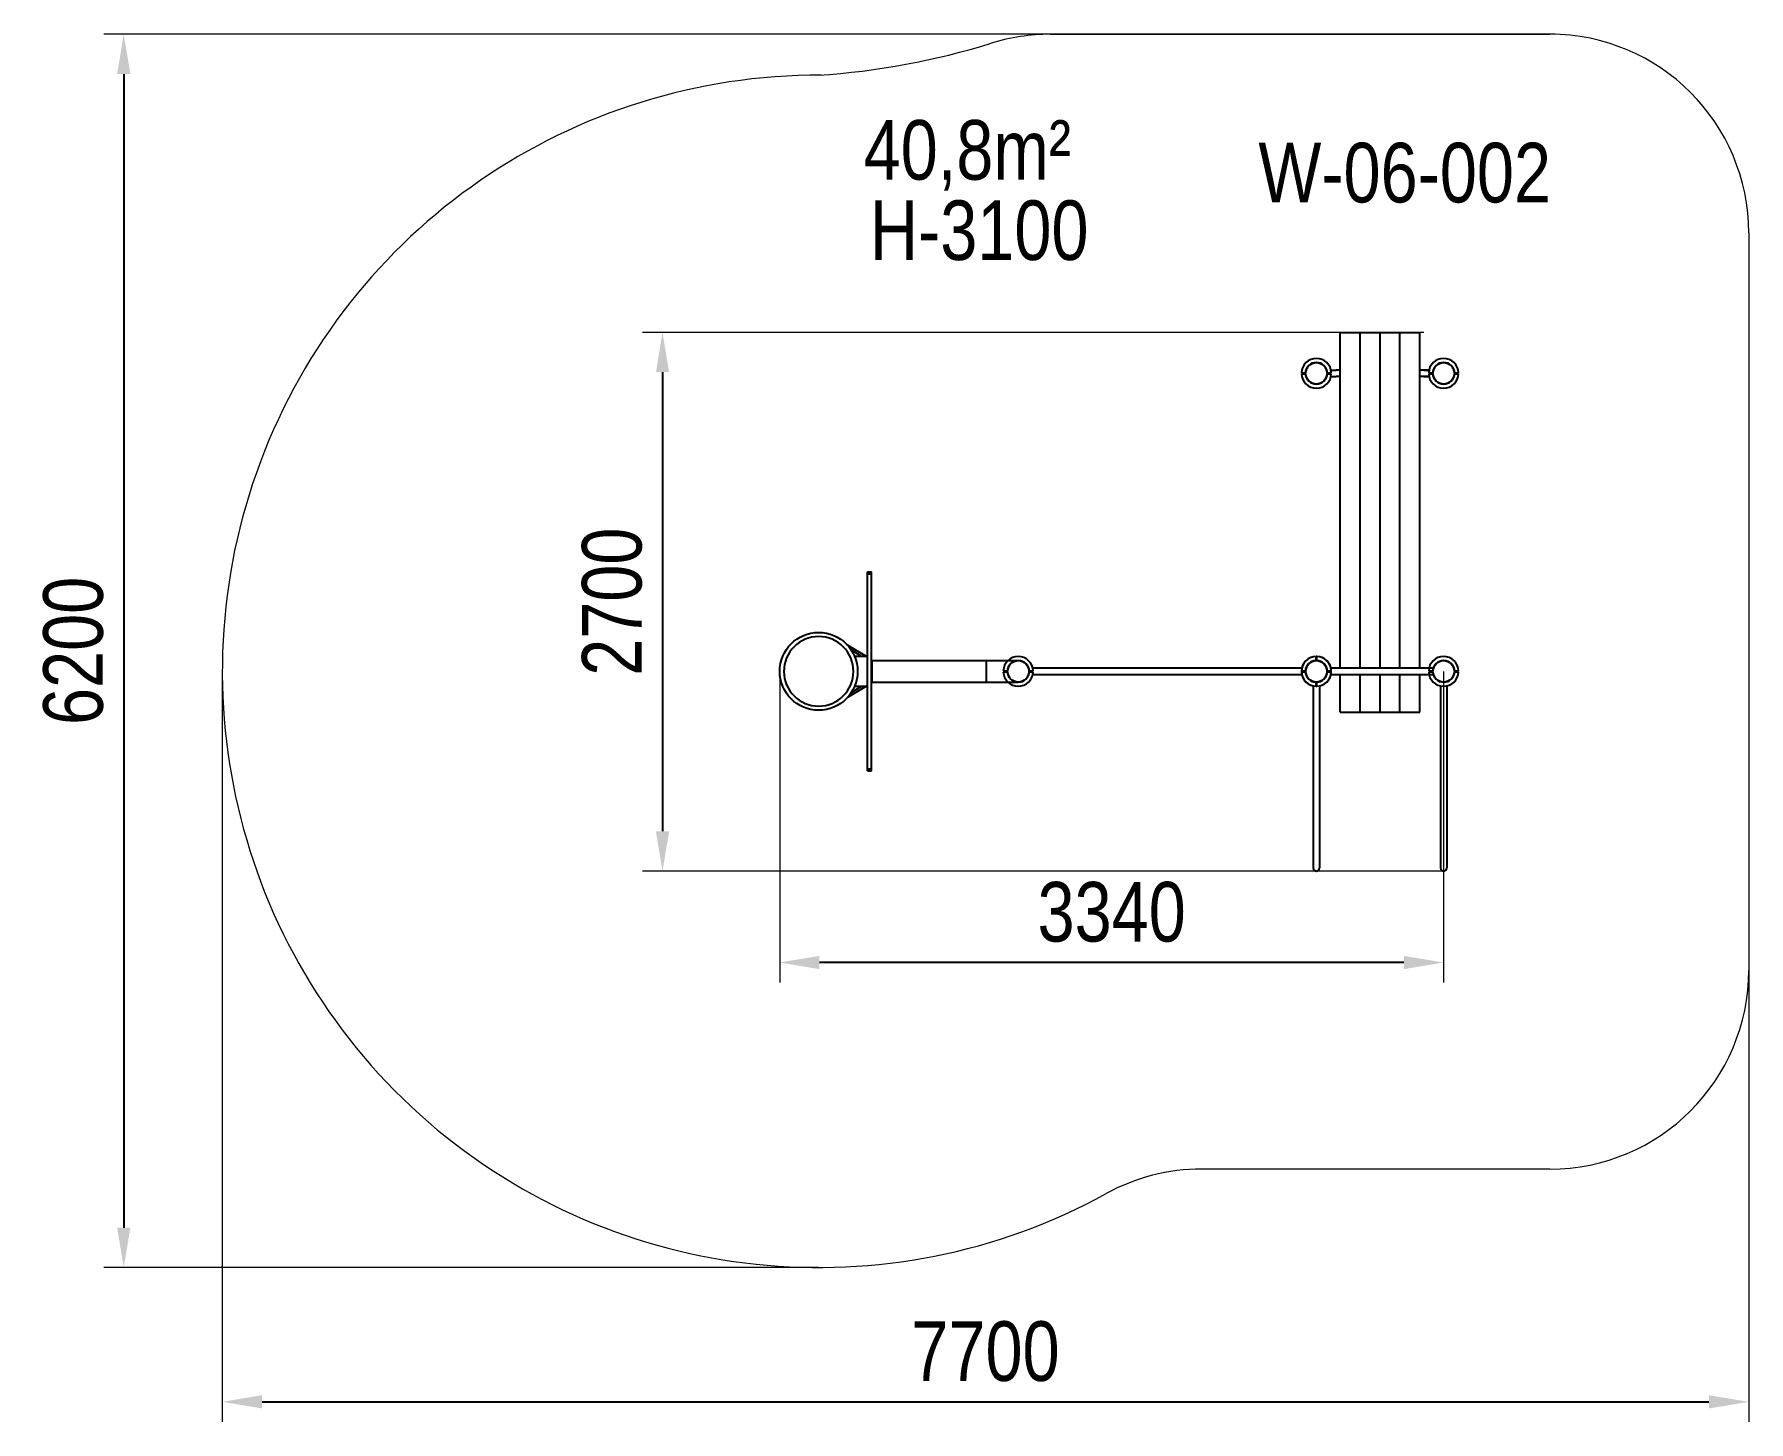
# Model space of a CAD drawing. Header units: millimetres. Extents: x -5618 to 3007, y -3692 to 3290.
import ezdxf

# ---------------------------------------------------------------- set-up
doc = ezdxf.new("R2010")
doc.units = ezdxf.units.MM
for name, color, linetype in [('DIKOM_АРТИКУЛ', 7, 'Continuous'), ('DIKOM_ЗОНА', 80, 'Continuous'), ('DIKOM_ОБЪЕКТ', 7, 'Continuous'), ('DIKOM_РАЗМЕР_ЗОНА', 7, 'Continuous'), ('DIKOM_РАЗМЕР_ОБЪЕКТА', 7, 'Continuous')]:
    doc.layers.add(name, color=color, linetype=linetype)
doc.styles.add('style1', font='arial.ttf', dxfattribs={"width": 0.8})
doc.dimstyles.new('1-50', dxfattribs={"dimtxt": 300, "dimasz": 200, "dimexe": 100, "dimexo": 0, "dimgap": 100, "dimtad": 1, "dimdec": 0, "dimtxsty": 'style1', "dimcen": 0, "dimclrd": 7, "dimclre": 7, "dimadec": 1, "dimazin": 2, "dimtfac": 1, "dimtdec": 0, "dimtmove": 0, "dimatfit": 3, "dimfxl": 0, "dimlwd": 25, "dimlwe": 18, "dimarcsym": 0})

# ---------------------------------------------------------------- blocks, each defined once
blk = doc.blocks.new('*D0')
at = {"layer": 'Defpoints', "color": 0, "transparency": 16777216}
for p in [(1372.1, 1790), (-2457.4, -921), (1472.1, -921)]:
    blk.add_point(p, dxfattribs=at)
at = {"layer": 'DIKOM_РАЗМЕР_ОБЪЕКТА', "color": 7, "lineweight": 18, "transparency": 16777216}
for p, q in [((1372.1, 1790), (-2557.4, 1790)), ((1472.1, -921), (-2557.4, -921))]:
    blk.add_line(p, q, dxfattribs=at)
at = {"layer": 'DIKOM_РАЗМЕР_ОБЪЕКТА', "color": 7, "lineweight": 25, "transparency": 16777216}
blk.add_line((-2457.4, 1590), (-2457.4, -721), dxfattribs=at)
at = {"layer": 'DIKOM_РАЗМЕР_ОБЪЕКТА', "color": 7, "transparency": 16777216}
for points in [[(-2490.7, 1590), (-2424.1, 1590), (-2457.4, 1790)], [(-2490.7, -721), (-2424.1, -721), (-2457.4, -921)]]:
    blk.add_solid(points, dxfattribs=at)
at = {"layer": 'DIKOM_РАЗМЕР_ОБЪЕКТА', "color": 0, "transparency": 16777216, "insert": (-2710.6, 434.5), "char_height": 300, "attachment_point": 5, "rotation": 90, "style": 'style1'}
blk.add_mtext('2700', dxfattribs=at)
blk = doc.blocks.new('*D1')
at = {"layer": 'Defpoints', "color": 0, "transparency": 16777216}
for p in [(2033.1, 3290), (-5167.9, -2916), (-1671.9, -2916)]:
    blk.add_point(p, dxfattribs=at)
at = {"layer": 'DIKOM_РАЗМЕР_ЗОНА', "color": 7, "lineweight": 18, "transparency": 16777216}
for p, q in [((2033.1, 3290), (-5267.9, 3290)), ((-1671.9, -2916), (-5267.9, -2916))]:
    blk.add_line(p, q, dxfattribs=at)
at = {"layer": 'DIKOM_РАЗМЕР_ЗОНА', "color": 7, "lineweight": 25, "transparency": 16777216}
blk.add_line((-5167.9, 3090), (-5167.9, -2716), dxfattribs=at)
at = {"layer": 'DIKOM_РАЗМЕР_ЗОНА', "color": 7, "transparency": 16777216}
for points in [[(-5201.2, 3090), (-5134.5, 3090), (-5167.9, 3290)], [(-5201.2, -2716), (-5134.5, -2716), (-5167.9, -2916)]]:
    blk.add_solid(points, dxfattribs=at)
at = {"layer": 'DIKOM_РАЗМЕР_ЗОНА', "color": 0, "transparency": 16777216, "insert": (-5421, 187), "char_height": 300, "attachment_point": 5, "rotation": 90, "style": 'style1'}
blk.add_mtext('6200', dxfattribs=at)
blk = doc.blocks.new('*D2')
at = {"layer": 'Defpoints', "color": 0, "transparency": 16777216}
for p in [(-1867.9, 84), (1472.1, 84), (-1867.9, -1381.1)]:
    blk.add_point(p, dxfattribs=at)
at = {"layer": 'DIKOM_РАЗМЕР_ОБЪЕКТА', "color": 7, "lineweight": 18, "transparency": 16777216}
for p, q in [((-1867.9, 84), (-1867.9, -1481.1)), ((1472.1, 84), (1472.1, -1481.1))]:
    blk.add_line(p, q, dxfattribs=at)
at = {"layer": 'DIKOM_РАЗМЕР_ОБЪЕКТА', "color": 7, "lineweight": 25, "transparency": 16777216}
blk.add_line((1272.1, -1381.1), (-1667.9, -1381.1), dxfattribs=at)
at = {"layer": 'DIKOM_РАЗМЕР_ОБЪЕКТА', "color": 7, "transparency": 16777216}
for points in [[(-1667.9, -1347.8), (-1667.9, -1414.5), (-1867.9, -1381.1)], [(1272.1, -1347.8), (1272.1, -1414.5), (1472.1, -1381.1)]]:
    blk.add_solid(points, dxfattribs=at)
at = {"layer": 'DIKOM_РАЗМЕР_ОБЪЕКТА', "color": 0, "transparency": 16777216, "insert": (-197.9, -1127.9), "char_height": 300, "attachment_point": 5, "style": 'style1'}
blk.add_mtext('3340', dxfattribs=at)
blk = doc.blocks.new('*D3')
at = {"layer": 'Defpoints', "color": 0, "transparency": 16777216}
for p in [(-4671.9, 70.5), (3007, -1420.6), (3007, -3592.2)]:
    blk.add_point(p, dxfattribs=at)
at = {"layer": 'DIKOM_РАЗМЕР_ЗОНА', "color": 7, "lineweight": 18, "transparency": 16777216}
for p, q in [((-4671.9, 70.5), (-4671.9, -3692.2)), ((3007, -1420.6), (3007, -3692.2))]:
    blk.add_line(p, q, dxfattribs=at)
at = {"layer": 'DIKOM_РАЗМЕР_ЗОНА', "color": 7, "lineweight": 25, "transparency": 16777216}
blk.add_line((-4471.9, -3592.2), (2807, -3592.2), dxfattribs=at)
at = {"layer": 'DIKOM_РАЗМЕР_ЗОНА', "color": 7, "transparency": 16777216}
for points in [[(-4471.9, -3558.8), (-4471.9, -3625.5), (-4671.9, -3592.2)], [(2807, -3558.8), (2807, -3625.5), (3007, -3592.2)]]:
    blk.add_solid(points, dxfattribs=at)
at = {"layer": 'DIKOM_РАЗМЕР_ЗОНА', "color": 0, "transparency": 16777216, "insert": (-832.5, -3339), "char_height": 300, "attachment_point": 5, "style": 'style1'}
blk.add_mtext('7700', dxfattribs=at)

msp = doc.modelspace()

# ---------------------------------------------------------------- linework, layer by layer
at = {"layer": 'DIKOM_ЗОНА', "color": 3, "lineweight": 15}
for p, q in [((-507, 3290), (2007, 3290)), ((3007, 2290), (3007, -1420.6)), ((2007, -2420.6), (256.2, -2420.6))]:
    msp.add_line(p, q, dxfattribs=at)
for centre, radius, start, end in [((-507, 2290), 1000, 90, 107.25628), ((2007, 2290), 1000, 0, 90), ((-1917.8, 6831.6), 3755.6, 273.75295, 287.25628), ((-1671.9, 84), 3000, 89.74217, 298.81768), ((2007, -1420.6), 1000, 270, 0), ((256.2, -3420.6), 1000, 90, 118.81768)]:
    msp.add_arc(centre, radius, start, end, dxfattribs=at)
at = {"layer": 'DIKOM_ОБЪЕКТ'}
for p, q in [((952.1, 100), (952.1, 1790)), ((952.1, 1790), (1352.1, 1790)), ((1052.1, 100), (1052.1, 1790)), ((1152.1, 100), (1152.1, 1790)), ((1252.1, 100), (1252.1, 1790)), ((1352.1, 100), (1352.1, 1790)), ((757.1, 1586), (777.6, 1586)), ((757.1, 1586), (777.6, 1586)), ((757.1, 1582), (777.6, 1582)), ((757.1, 1582), (777.6, 1582)), ((777.1, 1582), (777.1, 1586)), ((777.1, 1582), (777.1, 1586)), ((886.5, 1586), (907.1, 1586)), ((886.5, 1582), (907.1, 1582)), ((905.3, 1600), (932.1, 1600)), ((905.3, 1568), (932.1, 1568)), ((952.1, 1600), (932.1, 1600)), ((952.1, 1568), (932.1, 1568)), ((1397.1, 1600), (1352.1, 1600)), ((1397.1, 1568), (1352.1, 1568)), ((1372.1, 1600), (1398.8, 1600)), ((1372.1, 1568), (1398.8, 1568)), ((1397.1, 1586), (1417.6, 1586)), ((1397.1, 1582), (1417.6, 1582)), ((1417.1, 1582), (1417.1, 1586)), ((1526.5, 1586), (1547.1, 1586)), ((1526.5, 1582), (1547.1, 1582)), ((-1426.9, 584), (-1406.9, 584)), ((-1426.9, 575.1), (-1426.9, 584)), ((-1426.9, 575.1), (-1406.9, 575.1)), ((-1426.9, -407), (-1426.9, 575.1)), ((-1406.9, 575.1), (-1406.9, 584)), ((-1406.9, -407), (-1406.9, 575.1)), ((-1430.9, 159), (-1526.8, 215.8)), ((-1459.2, 161.8), (-1507.2, 190.2)), ((-1497.3, 158.9), (-1496.9, 159)), ((-1426.9, 159), (-1490.9, 159)), ((-1426.9, 9), (-1426.9, 159)), ((-1406.9, 134), (-1401.9, 134)), ((-1401.9, 138), (-667.9, 138)), ((-1401.9, 34), (-1401.9, 134)), ((-829.9, 138), (-829.9, 30.1)), ((758.8, 100), (-594.7, 100)), ((830.1, 138.5), (830.1, 159)), ((830.1, 138.5), (830.1, 159)), ((830.1, 138.5), (830.1, 159)), ((830.1, 138.5), (830.1, 159)), ((830.1, 138.5), (830.1, 159)), ((834.1, 138.5), (834.1, 159)), ((834.1, 138.5), (834.1, 159)), ((834.1, 138.5), (834.1, 159)), ((834.1, 138.5), (834.1, 159)), ((834.1, 138.5), (834.1, 159)), ((1352.1, 100), (905.3, 100)), ((952.1, 100), (932.1, 100)), ((1422.1, 100), (1352.1, 100)), ((-1430.9, 9), (-1526.8, -47.7)), ((-1459.2, 6.3), (-1507.2, -22.1)), ((-1490.9, 9), (-1426.9, 9)), ((-1406.9, 34), (-1401.9, 34)), ((-1401.9, 30), (-667.9, 30)), ((-742.9, 86), (-722.4, 86)), ((-742.9, 82), (-722.4, 82)), ((-722.9, 82), (-722.9, 86)), ((-613.5, 86), (-592.9, 86)), ((-613.5, 86), (-592.9, 86)), ((-613.5, 82), (-592.9, 82)), ((-613.5, 82), (-592.9, 82)), ((-594.7, 68), (758.8, 68)), ((757.1, 86), (777.6, 86)), ((757.1, 86), (777.6, 86)), ((757.1, 86), (777.6, 86)), ((757.1, 82), (777.6, 82)), ((757.1, 82), (777.6, 82)), ((757.1, 82), (777.6, 82)), ((777.1, 82), (777.1, 86)), ((777.1, 82), (777.1, 86)), ((777.1, 82), (777.1, 86)), ((816.1, 10.8), (816.1, -905)), ((816.1, 10.8), (816.1, -789)), ((830.1, 9), (830.1, 29.6)), ((830.1, 9), (830.1, 29.6)), ((830.1, 9), (830.1, 29.6)), ((830.1, 9), (830.1, 29.6)), ((830.1, 9), (830.1, 29.6)), ((834.1, 29), (830.1, 29)), ((834.1, 29), (830.1, 29)), ((834.1, 29), (830.1, 29)), ((834.1, 29), (830.1, 29)), ((834.1, 29), (830.1, 29)), ((834.1, 9), (834.1, 29.6)), ((834.1, 9), (834.1, 29.6)), ((834.1, 9), (834.1, 29.6)), ((834.1, 9), (834.1, 29.6)), ((834.1, 9), (834.1, 29.6)), ((848.1, 10.8), (848.1, -905)), ((848.1, 10.8), (848.1, -789)), ((886.5, 86), (907.1, 86)), ((886.5, 86), (907.1, 86)), ((886.5, 82), (907.1, 82)), ((886.5, 82), (907.1, 82)), ((905.3, 68), (952.1, 68)), ((932.1, 68), (1352.1, 68)), ((952.1, -122), (952.1, 68)), ((1052.1, -122), (1052.1, 68)), ((1152.1, -122), (1152.1, 68)), ((1252.1, -122), (1252.1, 68)), ((1352.1, 68), (1422.1, 68)), ((1352.1, -122), (1352.1, 68)), ((1397.1, 86), (1417.6, 86)), ((1397.1, 82), (1417.6, 82)), ((1417.1, 82), (1417.1, 86)), ((1456.1, 10.8), (1456.1, -905)), ((1456.1, 10.8), (1456.1, -789)), ((1488.1, 10.8), (1488.1, -905)), ((1488.1, 10.8), (1488.1, -789)), ((1526.5, 86), (1547.1, 86)), ((1526.5, 82), (1547.1, 82)), ((-1626.3, -106.6), (-1628, -107.6)), ((952.1, -122), (1352.1, -122)), ((-1426.9, -407), (-1406.9, -407)), ((-1426.9, -416), (-1426.9, -407)), ((-1426.9, -416), (-1406.9, -416)), ((-1406.9, -416), (-1406.9, -407))]:
    msp.add_line(p, q, dxfattribs=at)
for centre, radius in [((832.1, 1584), 54), ((1472.1, 1584), 54), ((-1671.9, 84), 196), ((-667.9, 84), 54), ((-667.9, 84), 54), ((832.1, 84), 54), ((1472.1, 84), 54)]:
    msp.add_circle(centre, radius, dxfattribs=at)
at = {"layer": 'DIKOM_ОБЪЕКТ', "extrusion": (7.88946e-30, 1.73472e-18, -1)}
msp.add_circle((1671.9, 84), 175, dxfattribs=at)
at = {"layer": 'DIKOM_ОБЪЕКТ'}
for centre, radius, start, end in [((832.1, 1584), 75, 1.52807, 178.47193), ((1472.1, 1584), 75, 1.52807, 178.47193), ((832.1, 1584), 75, 181.52807, 358.47193), ((832.1, 1584), 54.5, 2.10307, 177.89693), ((832.1, 1584), 54.5, 182.10307, 357.89693), ((1472.1, 1584), 75, 181.52807, 358.47193), ((1472.1, 1584), 54.5, 2.10307, 177.89693), ((1472.1, 1584), 54.5, 182.10307, 357.89693), ((-667.9, 84), 75, 1.52807, 178.47193), ((-667.9, 84), 54.5, 2.10307, 177.89693), ((832.1, 84), 75, 1.52807, 178.47193), ((832.1, 84), 75, 91.52807, 268.47193), ((832.1, 84), 75, 91.52807, 268.47193), ((832.1, 84), 54.5, 2.10307, 177.89693), ((832.1, 84), 54.5, 92.10307, 267.89693), ((832.1, 84), 54.5, 92.10307, 267.89693), ((832.1, 84), 54.5, 92.10307, 267.89693), ((832.1, 84), 75, 271.52807, 88.47193), ((832.1, 84), 75, 271.52807, 88.47193), ((832.1, 84), 54.5, 272.10307, 87.89693), ((832.1, 84), 54.5, 272.10307, 87.89693), ((832.1, 84), 54.5, 272.10307, 87.89693), ((1472.1, 84), 75, 1.52807, 178.47193), ((1472.1, 84), 54.5, 2.10307, 177.89693), ((-667.9, 84), 75, 181.52807, 358.47193), ((-667.9, 84), 54.5, 182.10307, 357.89693), ((832.1, 84), 75, 181.52807, 358.47193), ((832.1, 84), 54.5, 182.10307, 357.89693), ((1472.1, 84), 75, 181.52807, 358.47193), ((1472.1, 84), 54.5, 182.10307, 357.89693), ((832.1, -905), 16, 180, 0), ((1472.1, -905), 16, 180, 0)]:
    msp.add_arc(centre, radius, start, end, dxfattribs=at)

# ---------------------------------------------------------------- texts
at = {"layer": 'DIKOM_АРТИКУЛ', "color": 7, "linetype": 'Continuous', "lineweight": 15, "insert": (540.5, 2743.9), "char_height": 300, "width": 2314.7, "attachment_point": 1, "style": 'style1'}
msp.add_mtext('W-06-002', dxfattribs=at)
at = {"layer": 'DIKOM_РАЗМЕР_ОБЪЕКТА', "char_height": 300, "width": 2314.7, "attachment_point": 1, "style": 'style1'}
for s, insert in [('4{\\fArial|b0|i0|c204|p34;0},{\\fArial|b0|i0|c204|p34;8}m²', (-1445.5, 2858.3)), ('{\\C0;H-3100}', (-1413.9, 2454.1))]:
    msp.add_mtext(s, dxfattribs=dict(at, insert=insert))

# ---------------------------------------------------------------- dimensions: what is measured, and where the dimension line sits
at = {"layer": 'DIKOM_РАЗМЕР_ЗОНА'}
dim = msp.add_linear_dim(base=(-5167.9, -2916), p1=(2033.1, 3290), p2=(-1671.9, -2916), angle=90, text='6200', dimstyle='1-50', dxfattribs=at)
dim.commit()
dim.dimension.update_dxf_attribs({"geometry": '*D1', "text_midpoint": (-5167.9, 187), "dimtype": 160})
dim = msp.add_linear_dim(base=(3007, -3592.2), p1=(-4671.9, 70.5), p2=(3007, -1420.6), text='7700', dimstyle='1-50', dxfattribs=at)
dim.commit()
dim.dimension.update_dxf_attribs({"geometry": '*D3', "text_midpoint": (-832.5, -3592.2), "dimtype": 160})
at = {"layer": 'DIKOM_РАЗМЕР_ОБЪЕКТА'}
dim = msp.add_linear_dim(base=(-2457.4, -921), p1=(1372.1, 1790), p2=(1472.1, -921), angle=90, text='2700', dimstyle='1-50', dxfattribs=at)
dim.commit()
dim.dimension.update_dxf_attribs({"geometry": '*D0', "text_midpoint": (-2457.4, 434.5), "dimtype": 160})
dim = msp.add_linear_dim(base=(-1867.9, -1381.1), p1=(1472.1, 84), p2=(-1867.9, 84), dimstyle='1-50', dxfattribs=at)
dim.commit()
dim.dimension.update_dxf_attribs({"geometry": '*D2', "text_midpoint": (-197.9, -1381.1), "dimtype": 160})

doc.saveas('drawing.dxf')
